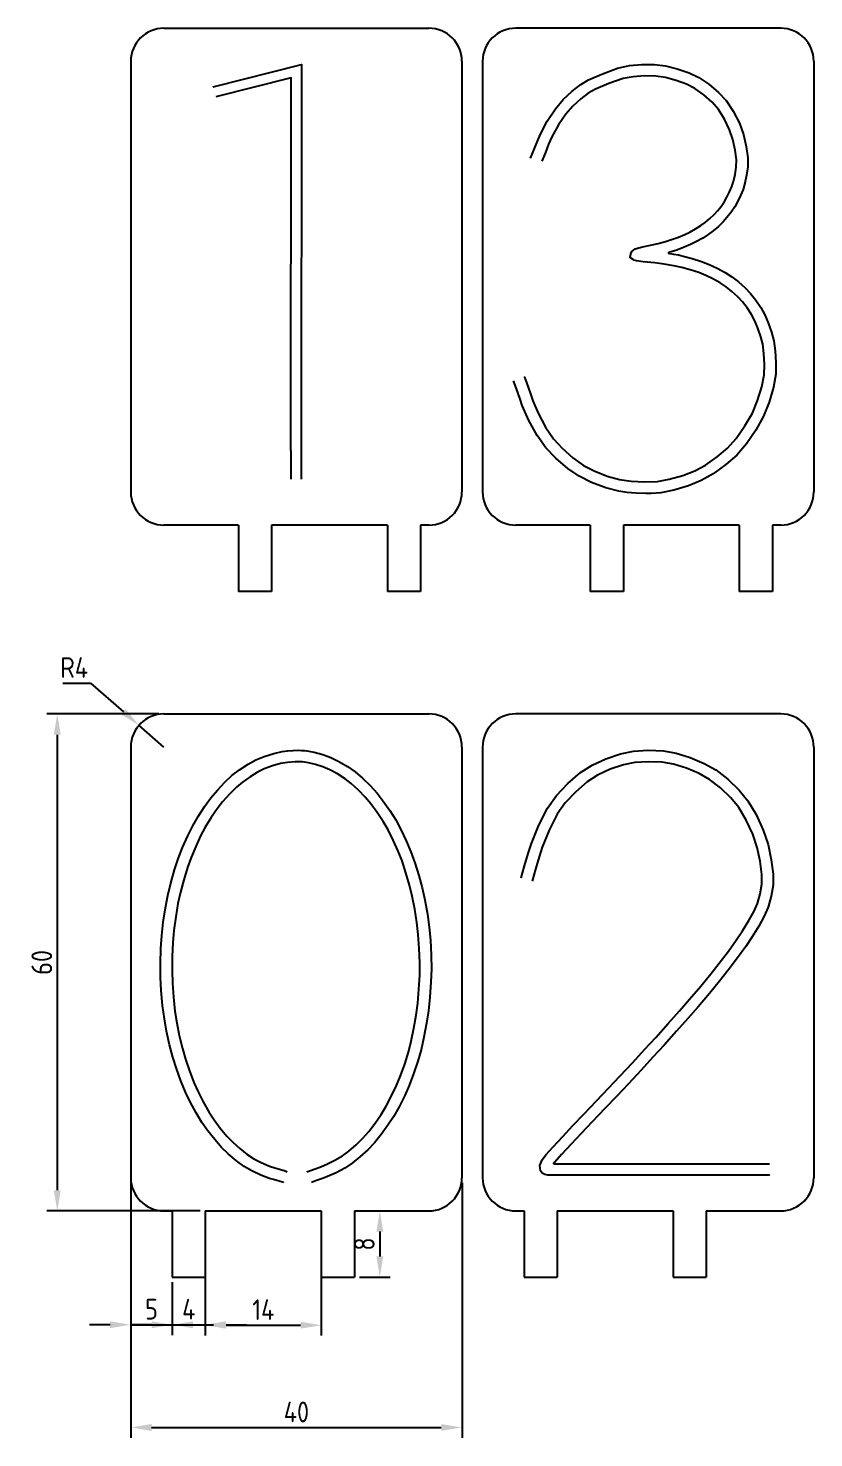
# Model space of a CAD drawing. Header units: millimetres. Extents: x 2133 to 4632, y 1065 to 2652.
# Drawn here: x 2294.4 to 2389.3, y 2165.1 to 2335.3 of the extents above; entities that cross this region are included whole.
import ezdxf

# ---------------------------------------------------------------- set-up
doc = ezdxf.new("R2010")
doc.units = ezdxf.units.MM
doc.layers.add('注释', color=4, linetype='Continuous', lineweight=25)
doc.styles.add('工程字', font='gbenor.shx', dxfattribs={"bigfont": 'gbcbig.shx'})
doc.dimstyles.new('机械标注', dxfattribs={"dimtxt": 2.5, "dimasz": 2.5, "dimexe": 1.25, "dimexo": 0.625, "dimtad": 1, "dimtoh": 1, "dimdsep": 46, "dimtxsty": '工程字', "dimcen": 2.5, "dimadec": 0, "dimazin": 0, "dimtfac": 1, "dimtmove": 0, "dimatfit": 3, "dimfxl": 1, "dimarcsym": 0})
doc.dimstyles.new('机械标注$0', dxfattribs={"dimtxt": 2.5, "dimasz": 2.5, "dimexe": 1.25, "dimexo": 0.625, "dimtad": 1, "dimdsep": 46, "dimtxsty": '工程字', "dimcen": 2.5, "dimadec": 0, "dimazin": 0, "dimtfac": 1, "dimtmove": 0, "dimatfit": 3, "dimfxl": 1, "dimarcsym": 0})

# ---------------------------------------------------------------- blocks, each defined once
blk = doc.blocks.new('*D3')
at = {"layer": 'Defpoints', "color": 0, "transparency": 16777216}
for p in [(2311.8, 2184.54), (2315.8, 2184.54), (2315.8, 2178.79)]:
    blk.add_point(p, dxfattribs=at)
at = {"layer": '注释', "color": 0, "lineweight": -2, "transparency": 16777216}
for p, q in [((2311.8, 2183.92), (2311.8, 2177.54)), ((2315.8, 2183.92), (2315.8, 2177.54)), ((2309.3, 2178.79), (2306.8, 2178.79)), ((2311.8, 2178.79), (2315.8, 2178.79)), ((2318.3, 2178.79), (2320.8, 2178.79))]:
    blk.add_line(p, q, dxfattribs=at)
at = {"layer": '注释', "color": 0, "transparency": 16777216}
for points in [[(2309.3, 2179.21), (2309.3, 2178.37), (2311.8, 2178.79)], [(2318.3, 2179.21), (2318.3, 2178.37), (2315.8, 2178.79)]]:
    blk.add_solid(points, dxfattribs=at)
at = {"layer": '注释', "color": 0, "transparency": 16777216, "insert": (2313.8, 2180.67), "char_height": 2.5, "attachment_point": 5, "style": '工程字'}
blk.add_mtext('4', dxfattribs=at)
blk = doc.blocks.new('*D4')
at = {"layer": 'Defpoints', "color": 0, "transparency": 16777216}
for p in [(2306.8, 2196.54), (2346.8, 2196.54), (2346.8, 2166.39)]:
    blk.add_point(p, dxfattribs=at)
at = {"layer": '注释', "color": 0, "lineweight": -2, "transparency": 16777216}
for p, q in [((2306.8, 2195.92), (2306.8, 2165.14)), ((2346.8, 2195.92), (2346.8, 2165.14)), ((2309.3, 2166.39), (2344.3, 2166.39))]:
    blk.add_line(p, q, dxfattribs=at)
at = {"layer": '注释', "color": 0, "transparency": 16777216}
for points in [[(2309.3, 2166.8), (2309.3, 2165.97), (2306.8, 2166.39)], [(2344.3, 2166.8), (2344.3, 2165.97), (2346.8, 2166.39)]]:
    blk.add_solid(points, dxfattribs=at)
at = {"layer": '注释', "color": 0, "transparency": 16777216, "insert": (2326.8, 2168.26), "char_height": 2.5, "attachment_point": 5, "style": '工程字'}
blk.add_mtext('40', dxfattribs=at)
blk = doc.blocks.new('*D5')
at = {"layer": 'Defpoints', "color": 0, "transparency": 16777216}
for p in [(2315.8, 2192.54), (2329.8, 2192.54), (2329.8, 2178.73)]:
    blk.add_point(p, dxfattribs=at)
at = {"layer": '注释', "color": 0, "lineweight": -2, "transparency": 16777216}
for p, q in [((2315.8, 2191.92), (2315.8, 2177.48)), ((2329.8, 2191.92), (2329.8, 2177.48)), ((2318.3, 2178.73), (2327.3, 2178.73))]:
    blk.add_line(p, q, dxfattribs=at)
at = {"layer": '注释', "color": 0, "transparency": 16777216}
for points in [[(2318.3, 2179.15), (2318.3, 2178.32), (2315.8, 2178.73)], [(2327.3, 2179.15), (2327.3, 2178.32), (2329.8, 2178.73)]]:
    blk.add_solid(points, dxfattribs=at)
at = {"layer": '注释', "color": 0, "transparency": 16777216, "insert": (2322.8, 2180.61), "char_height": 2.5, "attachment_point": 5, "style": '工程字'}
blk.add_mtext('14', dxfattribs=at)
blk = doc.blocks.new('*D6')
at = {"layer": 'Defpoints', "color": 0, "transparency": 16777216}
for p in [(2306.8, 2196.54), (2311.8, 2184.54), (2311.8, 2178.79)]:
    blk.add_point(p, dxfattribs=at)
at = {"layer": '注释', "color": 0, "lineweight": -2, "transparency": 16777216}
for p, q in [((2306.8, 2195.92), (2306.8, 2177.54)), ((2311.8, 2183.92), (2311.8, 2177.54)), ((2304.3, 2178.79), (2301.8, 2178.79)), ((2306.8, 2178.79), (2311.8, 2178.79)), ((2314.3, 2178.79), (2316.8, 2178.79))]:
    blk.add_line(p, q, dxfattribs=at)
at = {"layer": '注释', "color": 0, "transparency": 16777216}
for points in [[(2304.3, 2179.21), (2304.3, 2178.37), (2306.8, 2178.79)], [(2314.3, 2179.21), (2314.3, 2178.37), (2311.8, 2178.79)]]:
    blk.add_solid(points, dxfattribs=at)
at = {"layer": '注释', "color": 0, "transparency": 16777216, "insert": (2309.3, 2180.67), "char_height": 2.5, "attachment_point": 5, "style": '工程字'}
blk.add_mtext('5', dxfattribs=at)
blk = doc.blocks.new('*D7')
at = {"layer": 'Defpoints', "color": 0, "transparency": 16777216}
for p in [(2333.8, 2192.54), (2333.8, 2184.54), (2336.88, 2184.54)]:
    blk.add_point(p, dxfattribs=at)
at = {"layer": '注释', "color": 0, "lineweight": -2, "transparency": 16777216}
for p, q in [((2334.42, 2192.54), (2338.13, 2192.54)), ((2336.88, 2190.04), (2336.88, 2187.04)), ((2334.42, 2184.54), (2338.13, 2184.54))]:
    blk.add_line(p, q, dxfattribs=at)
at = {"layer": '注释', "color": 0, "transparency": 16777216}
for points in [[(2336.46, 2190.04), (2337.29, 2190.04), (2336.88, 2192.54)], [(2336.46, 2187.04), (2337.29, 2187.04), (2336.88, 2184.54)]]:
    blk.add_solid(points, dxfattribs=at)
at = {"layer": '注释', "color": 0, "transparency": 16777216, "insert": (2335, 2188.54), "char_height": 2.5, "attachment_point": 5, "rotation": 90, "style": '工程字'}
blk.add_mtext('8', dxfattribs=at)
blk = doc.blocks.new('*D8')
at = {"layer": 'Defpoints', "color": 0, "transparency": 16777216}
for p in [(2310.8, 2252.54), (2297.92, 2192.54), (2315.8, 2192.54)]:
    blk.add_point(p, dxfattribs=at)
at = {"layer": '注释', "color": 0, "lineweight": -2, "transparency": 16777216}
for p, q in [((2310.17, 2252.54), (2296.67, 2252.54)), ((2297.92, 2250.04), (2297.92, 2195.04)), ((2315.17, 2192.54), (2296.67, 2192.54))]:
    blk.add_line(p, q, dxfattribs=at)
at = {"layer": '注释', "color": 0, "transparency": 16777216}
for points in [[(2297.5, 2250.04), (2298.34, 2250.04), (2297.92, 2252.54)], [(2297.5, 2195.04), (2298.34, 2195.04), (2297.92, 2192.54)]]:
    blk.add_solid(points, dxfattribs=at)
at = {"layer": '注释', "color": 0, "transparency": 16777216, "insert": (2296.05, 2222.54), "char_height": 2.5, "attachment_point": 5, "rotation": 90, "style": '工程字'}
blk.add_mtext('60', dxfattribs=at)
blk = doc.blocks.new('*D9')
at = {"layer": 'Defpoints', "color": 0, "transparency": 16777216}
for p in [(2307.78, 2251.17), (2310.8, 2248.54)]:
    blk.add_point(p, dxfattribs=at)
at = {"layer": '注释', "color": 0, "lineweight": -2, "transparency": 16777216}
for p, q in [((2298.6, 2256.28), (2301.93, 2256.28)), ((2301.93, 2256.28), (2305.9, 2252.82)), ((2310.8, 2248.54), (2307.78, 2251.17))]:
    blk.add_line(p, q, dxfattribs=at)
at = {"layer": '注释', "color": 0, "transparency": 16777216}
blk.add_solid([(2306.17, 2253.13), (2305.63, 2252.5), (2307.78, 2251.17)], dxfattribs=at)
at = {"layer": '注释', "color": 0, "transparency": 16777216, "insert": (2299.96, 2258.15), "char_height": 2.5, "attachment_point": 5, "style": '工程字'}
blk.add_mtext('R4', dxfattribs=at)

msp = doc.modelspace()

# ---------------------------------------------------------------- linework, layer by layer
at = {"color": 7, "linetype": 'Continuous', "lineweight": 25}
for p, q in [((2310.796, 2335.35), (2342.796, 2335.35)), ((2385.289, 2335.35), (2353.289, 2335.35)), ((2306.796, 2331.35), (2306.796, 2279.35)), ((2346.796, 2331.35), (2346.796, 2279.35)), ((2349.289, 2331.35), (2349.289, 2279.35)), ((2389.289, 2331.35), (2389.289, 2279.35)), ((2319.796, 2275.35), (2310.796, 2275.35)), ((2319.796, 2275.35), (2319.796, 2267.35)), ((2337.796, 2275.35), (2323.796, 2275.35)), ((2323.796, 2275.35), (2323.796, 2267.35)), ((2337.796, 2275.35), (2337.796, 2267.35)), ((2342.796, 2275.35), (2341.796, 2275.35)), ((2341.796, 2275.35), (2341.796, 2267.35)), ((2362.289, 2275.35), (2353.289, 2275.35)), ((2362.289, 2275.35), (2362.289, 2267.35)), ((2380.289, 2275.35), (2366.289, 2275.35)), ((2366.289, 2275.35), (2366.289, 2267.35)), ((2380.289, 2275.35), (2380.289, 2267.35)), ((2385.289, 2275.35), (2384.289, 2275.35)), ((2384.289, 2275.35), (2384.289, 2267.35)), ((2323.796, 2267.35), (2319.796, 2267.35)), ((2341.796, 2267.35), (2337.796, 2267.35)), ((2366.289, 2267.35), (2362.289, 2267.35)), ((2384.289, 2267.35), (2380.289, 2267.35)), ((2310.796, 2252.544), (2342.796, 2252.544)), ((2385.289, 2252.544), (2353.289, 2252.544)), ((2306.796, 2248.544), (2306.796, 2196.544)), ((2346.796, 2248.544), (2346.796, 2196.544)), ((2349.289, 2248.544), (2349.289, 2196.544)), ((2389.289, 2248.544), (2389.289, 2196.544)), ((2310.796, 2192.544), (2311.796, 2192.544)), ((2311.796, 2192.544), (2311.796, 2184.544)), ((2315.796, 2192.544), (2315.796, 2184.544)), ((2315.796, 2192.544), (2329.796, 2192.544)), ((2329.796, 2192.544), (2329.796, 2184.544)), ((2333.796, 2192.544), (2342.796, 2192.544)), ((2333.796, 2192.544), (2333.796, 2184.544)), ((2353.289, 2192.544), (2354.289, 2192.544)), ((2354.289, 2192.544), (2354.289, 2184.544)), ((2358.289, 2192.544), (2358.289, 2184.544)), ((2358.289, 2192.544), (2372.289, 2192.544)), ((2372.289, 2192.544), (2372.289, 2184.544)), ((2376.289, 2192.544), (2385.289, 2192.544)), ((2376.289, 2192.544), (2376.289, 2184.544)), ((2311.796, 2184.544), (2315.796, 2184.544)), ((2329.796, 2184.544), (2333.796, 2184.544)), ((2354.289, 2184.544), (2358.289, 2184.544)), ((2372.289, 2184.544), (2376.289, 2184.544))]:
    msp.add_line(p, q, dxfattribs=at)
for p, q in [((2326.13, 2284.34), (2326.13, 2280.875)), ((2327.369, 2284.34), (2327.365, 2280.875))]:
    msp.add_line(p, q)
for points in [[(2316.751, 2328.279), (2316.751, 2328.279), (2327.417, 2330.959)], [(2327.417, 2330.959), (2327.417, 2330.959), (2327.369, 2284.34)], [(2363.671, 2329.807), (2363.671, 2329.807), (2365.569, 2330.506)], [(2365.569, 2330.506), (2365.569, 2330.506), (2367.023, 2330.844)], [(2367.023, 2330.844), (2367.023, 2330.844), (2368.517, 2330.963)], [(2368.517, 2330.963), (2368.517, 2330.963), (2370.061, 2330.956)], [(2370.061, 2330.956), (2370.061, 2330.956), (2371.378, 2330.809)], [(2371.378, 2330.809), (2371.378, 2330.809), (2372.801, 2330.459)], [(2372.801, 2330.459), (2372.801, 2330.459), (2374.229, 2329.965)], [(2326.176, 2329.37), (2326.176, 2329.37), (2317.053, 2327.077)], [(2326.13, 2284.34), (2326.13, 2284.34), (2326.176, 2329.37)], [(2360.09, 2327.728), (2360.09, 2327.728), (2361.136, 2328.562)], [(2361.136, 2328.562), (2361.136, 2328.562), (2362.057, 2329.103)], [(2362.057, 2329.103), (2362.057, 2329.103), (2363.671, 2329.807)], [(2364.547, 2328.655), (2364.547, 2328.655), (2362.93, 2327.974)], [(2366.245, 2329.258), (2366.245, 2329.258), (2364.547, 2328.655)], [(2367.469, 2329.495), (2367.469, 2329.495), (2366.245, 2329.258)], [(2368.852, 2329.58), (2368.852, 2329.58), (2367.469, 2329.495)], [(2370.22, 2329.552), (2370.22, 2329.552), (2368.852, 2329.58)], [(2371.37, 2329.389), (2371.37, 2329.389), (2370.22, 2329.552)], [(2372.669, 2329.041), (2372.669, 2329.041), (2371.37, 2329.389)], [(2373.922, 2328.584), (2373.922, 2328.584), (2372.669, 2329.041)], [(2374.928, 2328.062), (2374.928, 2328.062), (2373.922, 2328.584)], [(2374.229, 2329.965), (2374.229, 2329.965), (2375.415, 2329.396)], [(2375.415, 2329.396), (2375.415, 2329.396), (2376.625, 2328.58)], [(2376.625, 2328.58), (2376.625, 2328.58), (2377.793, 2327.601)], [(2359.029, 2326.722), (2359.029, 2326.722), (2360.09, 2327.728)], [(2361.157, 2326.809), (2361.157, 2326.809), (2360.2, 2325.926)], [(2362.049, 2327.502), (2362.049, 2327.502), (2361.157, 2326.809)], [(2362.93, 2327.974), (2362.93, 2327.974), (2362.049, 2327.502)], [(2376.006, 2327.296), (2376.006, 2327.296), (2374.928, 2328.062)], [(2377.009, 2326.423), (2377.009, 2326.423), (2376.006, 2327.296)], [(2377.793, 2327.601), (2377.793, 2327.601), (2378.708, 2326.614)], [(2357.101, 2324.111), (2357.101, 2324.111), (2358.079, 2325.599)], [(2358.079, 2325.599), (2358.079, 2325.599), (2359.029, 2326.722)], [(2360.2, 2325.926), (2360.2, 2325.926), (2359.352, 2324.976)], [(2377.763, 2325.55), (2377.763, 2325.55), (2377.009, 2326.423)], [(2378.497, 2324.372), (2378.497, 2324.372), (2377.763, 2325.55)], [(2378.708, 2326.614), (2378.708, 2326.614), (2379.55, 2325.343)], [(2379.55, 2325.343), (2379.55, 2325.343), (2380.294, 2323.891)], [(2356.261, 2322.534), (2356.261, 2322.534), (2357.101, 2324.111)], [(2358.465, 2323.675), (2358.465, 2323.675), (2357.661, 2322.233)], [(2359.352, 2324.976), (2359.352, 2324.976), (2358.465, 2323.675)], [(2379.126, 2323.083), (2379.126, 2323.083), (2378.497, 2324.372)], [(2380.294, 2323.891), (2380.294, 2323.891), (2380.798, 2322.515)], [(2355.478, 2320.631), (2355.478, 2320.631), (2355.913, 2321.715)], [(2355.913, 2321.715), (2355.913, 2321.715), (2356.261, 2322.534)], [(2357.661, 2322.233), (2357.661, 2322.233), (2357.261, 2321.331)], [(2379.523, 2321.896), (2379.523, 2321.896), (2379.126, 2323.083)], [(2379.797, 2320.616), (2379.797, 2320.616), (2379.523, 2321.896)], [(2380.798, 2322.515), (2380.798, 2322.515), (2381.131, 2321.073)], [(2355.091, 2319.667), (2355.091, 2319.667), (2355.478, 2320.631)], [(2356.866, 2320.35), (2356.866, 2320.35), (2356.436, 2319.278)], [(2357.261, 2321.331), (2357.261, 2321.331), (2356.866, 2320.35)], [(2379.934, 2319.446), (2379.934, 2319.446), (2379.797, 2320.616)], [(2381.131, 2321.073), (2381.131, 2321.073), (2381.313, 2319.688)], [(2379.771, 2317.678), (2379.771, 2317.678), (2379.9, 2318.576)], [(2379.9, 2318.576), (2379.9, 2318.576), (2379.934, 2319.446)], [(2381.305, 2318.617), (2381.305, 2318.617), (2381.172, 2317.604)], [(2381.313, 2319.688), (2381.313, 2319.688), (2381.305, 2318.617)], [(2379.396, 2316.244), (2379.396, 2316.244), (2379.596, 2316.856)], [(2379.596, 2316.856), (2379.596, 2316.856), (2379.771, 2317.678)], [(2380.976, 2316.634), (2380.976, 2316.634), (2380.751, 2315.886)], [(2381.172, 2317.604), (2381.172, 2317.604), (2380.976, 2316.634)], [(2378.486, 2314.407), (2378.486, 2314.407), (2378.792, 2314.928)], [(2378.792, 2314.928), (2378.792, 2314.928), (2379.112, 2315.578)], [(2379.112, 2315.578), (2379.112, 2315.578), (2379.396, 2316.244)], [(2380.446, 2315.146), (2380.446, 2315.146), (2380.086, 2314.396)], [(2380.751, 2315.886), (2380.751, 2315.886), (2380.446, 2315.146)], [(2377.238, 2312.84), (2377.238, 2312.84), (2377.646, 2313.283)], [(2377.646, 2313.283), (2377.646, 2313.283), (2378.084, 2313.838)], [(2378.084, 2313.838), (2378.084, 2313.838), (2378.486, 2314.407)], [(2379.735, 2313.774), (2379.735, 2313.774), (2379.298, 2313.135)], [(2380.086, 2314.396), (2380.086, 2314.396), (2379.735, 2313.774)], [(2375.004, 2311.123), (2375.004, 2311.123), (2375.645, 2311.521)], [(2375.645, 2311.521), (2375.645, 2311.521), (2376.158, 2311.891)], [(2376.158, 2311.891), (2376.158, 2311.891), (2376.718, 2312.359)], [(2376.718, 2312.359), (2376.718, 2312.359), (2377.238, 2312.84)], [(2378.327, 2311.959), (2378.327, 2311.959), (2377.764, 2311.424)], [(2378.799, 2312.491), (2378.799, 2312.491), (2378.327, 2311.959)], [(2379.298, 2313.135), (2379.298, 2313.135), (2378.799, 2312.491)], [(2371.393, 2309.59), (2371.393, 2309.59), (2372.119, 2309.821)], [(2372.119, 2309.821), (2372.119, 2309.821), (2372.935, 2310.123)], [(2372.935, 2310.123), (2372.935, 2310.123), (2373.699, 2310.439)], [(2373.699, 2310.439), (2373.699, 2310.439), (2374.317, 2310.739)], [(2374.317, 2310.739), (2374.317, 2310.739), (2375.004, 2311.123)], [(2375.866, 2310.015), (2375.866, 2310.015), (2375.104, 2309.58)], [(2376.547, 2310.448), (2376.547, 2310.448), (2375.866, 2310.015)], [(2377.132, 2310.887), (2377.132, 2310.887), (2376.547, 2310.448)], [(2377.764, 2311.424), (2377.764, 2311.424), (2377.132, 2310.887)], [(2367.153, 2307.91), (2367.153, 2307.91), (2367.182, 2308.098)], [(2367.182, 2308.098), (2367.182, 2308.098), (2367.295, 2308.4)], [(2367.295, 2308.4), (2367.295, 2308.4), (2367.721, 2308.706)], [(2367.721, 2308.706), (2367.721, 2308.706), (2368.582, 2308.941)], [(2368.582, 2308.941), (2368.582, 2308.941), (2369.564, 2309.137)], [(2369.564, 2309.137), (2369.564, 2309.137), (2370.507, 2309.356)], [(2370.507, 2309.356), (2370.507, 2309.356), (2371.393, 2309.59)], [(2371.738, 2308.24), (2371.738, 2308.24), (2371.704, 2308.183)], [(2371.704, 2308.183), (2371.704, 2308.183), (2372.348, 2308.077)], [(2371.902, 2308.288), (2371.902, 2308.288), (2371.738, 2308.24)], [(2372.055, 2308.333), (2372.055, 2308.333), (2371.902, 2308.288)], [(2372.739, 2308.563), (2372.739, 2308.563), (2372.055, 2308.333)], [(2372.348, 2308.077), (2372.348, 2308.077), (2372.944, 2307.966)], [(2373.621, 2308.897), (2373.621, 2308.897), (2372.739, 2308.563)], [(2374.413, 2309.233), (2374.413, 2309.233), (2373.621, 2308.897)], [(2375.104, 2309.58), (2375.104, 2309.58), (2374.413, 2309.233)], [(2367.118, 2307.689), (2367.118, 2307.689), (2367.153, 2307.91)], [(2367.123, 2307.621), (2367.123, 2307.621), (2367.118, 2307.689)], [(2367.28, 2307.526), (2367.28, 2307.526), (2367.123, 2307.621)], [(2367.468, 2307.413), (2367.468, 2307.413), (2367.28, 2307.526)], [(2367.561, 2307.358), (2367.561, 2307.358), (2367.468, 2307.413)], [(2367.854, 2307.265), (2367.854, 2307.265), (2367.561, 2307.358)], [(2368.683, 2307.138), (2368.683, 2307.138), (2367.854, 2307.265)], [(2370.074, 2306.997), (2370.074, 2306.997), (2368.683, 2307.138)], [(2371.218, 2306.848), (2371.218, 2306.848), (2370.074, 2306.997)], [(2372.382, 2306.656), (2372.382, 2306.656), (2371.218, 2306.848)], [(2373.339, 2306.452), (2373.339, 2306.452), (2372.382, 2306.656)], [(2372.944, 2307.966), (2372.944, 2307.966), (2373.53, 2307.84)], [(2374.357, 2306.168), (2374.357, 2306.168), (2373.339, 2306.452)], [(2373.53, 2307.84), (2373.53, 2307.84), (2374.602, 2307.549)], [(2374.602, 2307.549), (2374.602, 2307.549), (2375.723, 2307.19)], [(2375.723, 2307.19), (2375.723, 2307.19), (2376.66, 2306.834)], [(2376.66, 2306.834), (2376.66, 2306.834), (2377.604, 2306.386)], [(2377.604, 2306.386), (2377.604, 2306.386), (2378.583, 2305.852)], [(2375.392, 2305.83), (2375.392, 2305.83), (2374.357, 2306.168)], [(2376.228, 2305.503), (2376.228, 2305.503), (2375.392, 2305.83)], [(2377.102, 2305.078), (2377.102, 2305.078), (2376.228, 2305.503)], [(2377.984, 2304.589), (2377.984, 2304.589), (2377.102, 2305.078)], [(2378.583, 2305.852), (2378.583, 2305.852), (2379.394, 2305.339)], [(2379.394, 2305.339), (2379.394, 2305.339), (2380.188, 2304.721)], [(2380.188, 2304.721), (2380.188, 2304.721), (2380.994, 2304.001)], [(2378.687, 2304.132), (2378.687, 2304.132), (2377.984, 2304.589)], [(2379.403, 2303.561), (2379.403, 2303.561), (2378.687, 2304.132)], [(2380.117, 2302.912), (2380.117, 2302.912), (2379.403, 2303.561)], [(2380.994, 2304.001), (2380.994, 2304.001), (2381.655, 2303.315)], [(2381.655, 2303.315), (2381.655, 2303.315), (2382.272, 2302.521)], [(2380.676, 2302.317), (2380.676, 2302.317), (2380.117, 2302.912)], [(2381.226, 2301.588), (2381.226, 2301.588), (2380.676, 2302.317)], [(2381.761, 2300.766), (2381.761, 2300.766), (2381.226, 2301.588)], [(2382.272, 2302.521), (2382.272, 2302.521), (2382.882, 2301.604)], [(2382.882, 2301.604), (2382.882, 2301.604), (2383.364, 2300.743)], [(2382.166, 2300.019), (2382.166, 2300.019), (2381.761, 2300.766)], [(2382.538, 2299.115), (2382.538, 2299.115), (2382.166, 2300.019)], [(2383.364, 2300.743), (2383.364, 2300.743), (2383.779, 2299.771)], [(2383.779, 2299.771), (2383.779, 2299.771), (2384.168, 2298.65)], [(2382.88, 2298.101), (2382.88, 2298.101), (2382.538, 2299.115)], [(2383.114, 2297.186), (2383.114, 2297.186), (2382.88, 2298.101)], [(2384.168, 2298.65), (2384.168, 2298.65), (2384.449, 2297.612)], [(2383.257, 2296.053), (2383.257, 2296.053), (2383.114, 2297.186)], [(2384.449, 2297.612), (2384.449, 2297.612), (2384.624, 2296.403)], [(2384.624, 2296.403), (2384.624, 2296.403), (2384.71, 2294.968)], [(2383.32, 2294.734), (2383.32, 2294.734), (2383.257, 2296.053)], [(2383.282, 2293.509), (2383.282, 2293.509), (2383.32, 2294.734)], [(2384.71, 2294.968), (2384.71, 2294.968), (2384.687, 2293.585)], [(2353.328, 2291.914), (2353.328, 2291.914), (2353.038, 2292.779)], [(2354.348, 2293.203), (2354.348, 2293.203), (2354.574, 2292.572)], [(2383, 2292.043), (2383, 2292.043), (2383.282, 2293.509)], [(2384.687, 2293.585), (2384.687, 2293.585), (2384.426, 2292.005)], [(2353.811, 2290.545), (2353.811, 2290.545), (2353.328, 2291.914)], [(2354.574, 2292.572), (2354.574, 2292.572), (2355.055, 2291.205)], [(2355.055, 2291.205), (2355.055, 2291.205), (2355.356, 2290.351)], [(2382.498, 2290.382), (2382.498, 2290.382), (2383, 2292.043)], [(2384.426, 2292.005), (2384.426, 2292.005), (2383.906, 2290.187)], [(2354.078, 2289.787), (2354.078, 2289.787), (2353.811, 2290.545)], [(2354.865, 2287.987), (2354.865, 2287.987), (2354.078, 2289.787)], [(2355.356, 2290.351), (2355.356, 2290.351), (2355.98, 2288.875)], [(2381.871, 2288.884), (2381.871, 2288.884), (2382.498, 2290.382)], [(2383.906, 2290.187), (2383.906, 2290.187), (2383.228, 2288.488)], [(2355.879, 2286.16), (2355.879, 2286.16), (2354.865, 2287.987)], [(2355.98, 2288.875), (2355.98, 2288.875), (2356.896, 2287.169)], [(2380.973, 2287.334), (2380.973, 2287.334), (2381.871, 2288.884)], [(2383.228, 2288.488), (2383.228, 2288.488), (2382.299, 2286.823)], [(2356.909, 2284.696), (2356.909, 2284.696), (2355.879, 2286.16)], [(2356.896, 2287.169), (2356.896, 2287.169), (2357.844, 2285.754)], [(2379.895, 2285.809), (2379.895, 2285.809), (2380.973, 2287.334)], [(2382.299, 2286.823), (2382.299, 2286.823), (2381.139, 2285.142)], [(2358.125, 2283.427), (2358.125, 2283.427), (2356.909, 2284.696)], [(2357.844, 2285.754), (2357.844, 2285.754), (2358.892, 2284.619)], [(2358.892, 2284.619), (2358.892, 2284.619), (2360.201, 2283.466)], [(2377.618, 2283.597), (2377.618, 2283.597), (2378.865, 2284.648)], [(2378.865, 2284.648), (2378.865, 2284.648), (2379.895, 2285.809)], [(2381.139, 2285.142), (2381.139, 2285.142), (2379.994, 2283.802)], [(2359.574, 2282.187), (2359.574, 2282.187), (2358.125, 2283.427)], [(2360.201, 2283.466), (2360.201, 2283.466), (2361.474, 2282.547)], [(2361.474, 2282.547), (2361.474, 2282.547), (2362.772, 2281.881)], [(2374.915, 2281.896), (2374.915, 2281.896), (2376.199, 2282.605)], [(2376.199, 2282.605), (2376.199, 2282.605), (2377.618, 2283.597)], [(2378.681, 2282.658), (2378.681, 2282.658), (2377.137, 2281.552)], [(2379.994, 2283.802), (2379.994, 2283.802), (2378.681, 2282.658)], [(2360.95, 2281.238), (2360.95, 2281.238), (2359.574, 2282.187)], [(2362.443, 2280.505), (2362.443, 2280.505), (2360.95, 2281.238)], [(2362.772, 2281.881), (2362.772, 2281.881), (2364.332, 2281.267)], [(2364.332, 2281.267), (2364.332, 2281.267), (2365.803, 2280.839)], [(2370.422, 2280.623), (2370.422, 2280.623), (2371.839, 2280.878)], [(2371.839, 2280.878), (2371.839, 2280.878), (2373.455, 2281.339)], [(2373.455, 2281.339), (2373.455, 2281.339), (2374.915, 2281.896)], [(2377.137, 2281.552), (2377.137, 2281.552), (2375.691, 2280.721)], [(2364.159, 2279.856), (2364.159, 2279.856), (2362.443, 2280.505)], [(2365.726, 2279.432), (2365.726, 2279.432), (2364.159, 2279.856)], [(2366.708, 2279.287), (2366.708, 2279.287), (2365.726, 2279.432)], [(2365.803, 2280.839), (2365.803, 2280.839), (2367.224, 2280.635)], [(2367.825, 2279.197), (2367.825, 2279.197), (2366.708, 2279.287)], [(2367.224, 2280.635), (2367.224, 2280.635), (2368.887, 2280.56)], [(2368.982, 2279.167), (2368.982, 2279.167), (2367.825, 2279.197)], [(2368.887, 2280.56), (2368.887, 2280.56), (2370.422, 2280.623)], [(2369.631, 2279.178), (2369.631, 2279.178), (2368.982, 2279.167)], [(2370.241, 2279.21), (2370.241, 2279.21), (2369.631, 2279.178)], [(2370.793, 2279.264), (2370.793, 2279.264), (2370.241, 2279.21)], [(2372.383, 2279.578), (2372.383, 2279.578), (2370.793, 2279.264)], [(2374.144, 2280.102), (2374.144, 2280.102), (2372.383, 2279.578)], [(2375.691, 2280.721), (2375.691, 2280.721), (2374.144, 2280.102)], [(2320.963, 2246.475), (2320.963, 2246.475), (2321.912, 2247.004)], [(2321.912, 2247.004), (2321.912, 2247.004), (2322.919, 2247.421)], [(2322.919, 2247.421), (2322.919, 2247.421), (2324.054, 2247.78)], [(2324.054, 2247.78), (2324.054, 2247.78), (2325.088, 2248.011)], [(2325.088, 2248.011), (2325.088, 2248.011), (2325.713, 2248.089)], [(2325.713, 2248.089), (2325.713, 2248.089), (2326.389, 2248.137)], [(2326.389, 2248.137), (2326.389, 2248.137), (2327.061, 2248.153)], [(2327.061, 2248.153), (2327.061, 2248.153), (2327.43, 2248.148)], [(2327.43, 2248.148), (2327.43, 2248.148), (2327.769, 2248.13)], [(2327.769, 2248.13), (2327.769, 2248.13), (2328.069, 2248.101)], [(2328.069, 2248.101), (2328.069, 2248.101), (2328.946, 2247.93)], [(2328.946, 2247.93), (2328.946, 2247.93), (2329.974, 2247.638)], [(2329.974, 2247.638), (2329.974, 2247.638), (2330.947, 2247.283)], [(2330.947, 2247.283), (2330.947, 2247.283), (2331.914, 2246.81)], [(2331.914, 2246.81), (2331.914, 2246.81), (2332.975, 2246.186)], [(2362.502, 2246.373), (2362.502, 2246.373), (2364.184, 2247.143)], [(2364.184, 2247.143), (2364.184, 2247.143), (2365.949, 2247.746)], [(2365.949, 2247.746), (2365.949, 2247.746), (2367.506, 2248.055)], [(2367.506, 2248.055), (2367.506, 2248.055), (2369.289, 2248.153)], [(2369.289, 2248.153), (2369.289, 2248.153), (2371.115, 2248.079)], [(2371.115, 2248.079), (2371.115, 2248.079), (2372.668, 2247.823)], [(2372.668, 2247.823), (2372.668, 2247.823), (2374.367, 2247.292)], [(2374.367, 2247.292), (2374.367, 2247.292), (2376.066, 2246.578)], [(2319.013, 2245.092), (2319.013, 2245.092), (2319.924, 2245.789)], [(2319.924, 2245.789), (2319.924, 2245.789), (2320.963, 2246.475)], [(2322.118, 2245.533), (2322.118, 2245.533), (2321.198, 2244.967)], [(2322.926, 2245.926), (2322.926, 2245.926), (2322.118, 2245.533)], [(2323.896, 2246.276), (2323.896, 2246.276), (2322.926, 2245.926)], [(2324.88, 2246.547), (2324.88, 2246.547), (2323.896, 2246.276)], [(2325.726, 2246.685), (2325.726, 2246.685), (2324.88, 2246.547)], [(2326.66, 2246.749), (2326.66, 2246.749), (2325.726, 2246.685)], [(2327.539, 2246.744), (2327.539, 2246.744), (2326.66, 2246.749)], [(2328.241, 2246.656), (2328.241, 2246.656), (2327.539, 2246.744)], [(2329.102, 2246.442), (2329.102, 2246.442), (2328.241, 2246.656)], [(2330.008, 2246.149), (2330.008, 2246.149), (2329.102, 2246.442)], [(2330.817, 2245.806), (2330.817, 2245.806), (2330.008, 2246.149)], [(2331.751, 2245.297), (2331.751, 2245.297), (2330.817, 2245.806)], [(2332.671, 2244.712), (2332.671, 2244.712), (2331.751, 2245.297)], [(2332.975, 2246.186), (2332.975, 2246.186), (2333.907, 2245.542)], [(2333.907, 2245.542), (2333.907, 2245.542), (2334.771, 2244.806)], [(2359.597, 2244.159), (2359.597, 2244.159), (2361.105, 2245.469)], [(2361.105, 2245.469), (2361.105, 2245.469), (2362.502, 2246.373)], [(2363.166, 2245.169), (2363.166, 2245.169), (2361.913, 2244.357)], [(2364.69, 2245.865), (2364.69, 2245.865), (2363.166, 2245.169)], [(2366.29, 2246.414), (2366.29, 2246.414), (2364.69, 2245.865)], [(2367.683, 2246.691), (2367.683, 2246.691), (2366.29, 2246.414)], [(2369.302, 2246.779), (2369.302, 2246.779), (2367.683, 2246.691)], [(2370.963, 2246.713), (2370.963, 2246.713), (2369.302, 2246.779)], [(2372.357, 2246.483), (2372.357, 2246.483), (2370.963, 2246.713)], [(2373.901, 2245.998), (2373.901, 2245.998), (2372.357, 2246.483)], [(2375.449, 2245.349), (2375.449, 2245.349), (2373.901, 2245.998)], [(2376.699, 2244.639), (2376.699, 2244.639), (2375.449, 2245.349)], [(2376.066, 2246.578), (2376.066, 2246.578), (2377.455, 2245.787)], [(2377.455, 2245.787), (2377.455, 2245.787), (2378.89, 2244.667)], [(2317.252, 2243.339), (2317.252, 2243.339), (2318.17, 2244.306)], [(2318.17, 2244.306), (2318.17, 2244.306), (2319.013, 2245.092)], [(2319.548, 2243.695), (2319.548, 2243.695), (2318.711, 2242.858)], [(2320.293, 2244.326), (2320.293, 2244.326), (2319.548, 2243.695)], [(2321.198, 2244.967), (2321.198, 2244.967), (2320.293, 2244.326)], [(2333.43, 2244.128), (2333.43, 2244.128), (2332.671, 2244.712)], [(2334.285, 2243.343), (2334.285, 2243.343), (2333.43, 2244.128)], [(2334.771, 2244.806), (2334.771, 2244.806), (2335.715, 2243.892)], [(2335.715, 2243.892), (2335.715, 2243.892), (2336.538, 2242.996)], [(2358.209, 2242.681), (2358.209, 2242.681), (2359.597, 2244.159)], [(2361.913, 2244.357), (2361.913, 2244.357), (2360.54, 2243.159)], [(2377.999, 2243.62), (2377.999, 2243.62), (2376.699, 2244.639)], [(2379.259, 2242.419), (2379.259, 2242.419), (2377.999, 2243.62)], [(2378.89, 2244.667), (2378.89, 2244.667), (2380.272, 2243.349)], [(2315.729, 2241.39), (2315.729, 2241.39), (2316.453, 2242.397)], [(2316.453, 2242.397), (2316.453, 2242.397), (2317.252, 2243.339)], [(2317.893, 2241.949), (2317.893, 2241.949), (2317.23, 2241.1)], [(2318.711, 2242.858), (2318.711, 2242.858), (2317.893, 2241.949)], [(2335.123, 2242.485), (2335.123, 2242.485), (2334.285, 2243.343)], [(2335.804, 2241.678), (2335.804, 2241.678), (2335.123, 2242.485)], [(2336.538, 2242.996), (2336.538, 2242.996), (2337.287, 2242.031)], [(2337.287, 2242.031), (2337.287, 2242.031), (2338.096, 2240.867)], [(2357.136, 2241.161), (2357.136, 2241.161), (2358.209, 2242.681)], [(2359.273, 2241.811), (2359.273, 2241.811), (2358.299, 2240.426)], [(2360.54, 2243.159), (2360.54, 2243.159), (2359.273, 2241.811)], [(2380.218, 2241.255), (2380.218, 2241.255), (2379.259, 2242.419)], [(2380.272, 2243.349), (2380.272, 2243.349), (2381.335, 2242.056)], [(2381.335, 2242.056), (2381.335, 2242.056), (2382.322, 2240.391)], [(2314.277, 2239.023), (2314.277, 2239.023), (2314.949, 2240.18)], [(2314.949, 2240.18), (2314.949, 2240.18), (2315.729, 2241.39)], [(2316.502, 2240.023), (2316.502, 2240.023), (2315.796, 2238.874)], [(2317.23, 2241.1), (2317.23, 2241.1), (2316.502, 2240.023)], [(2336.556, 2240.647), (2336.556, 2240.647), (2335.804, 2241.678)], [(2337.286, 2239.544), (2337.286, 2239.544), (2336.556, 2240.647)], [(2338.096, 2240.867), (2338.096, 2240.867), (2338.795, 2239.75)], [(2356.079, 2239.127), (2356.079, 2239.127), (2357.136, 2241.161)], [(2358.299, 2240.426), (2358.299, 2240.426), (2357.318, 2238.53)], [(2381.114, 2239.735), (2381.114, 2239.735), (2380.218, 2241.255)], [(2382.322, 2240.391), (2382.322, 2240.391), (2383.192, 2238.512)], [(2313.685, 2237.828), (2313.685, 2237.828), (2314.277, 2239.023)], [(2315.796, 2238.874), (2315.796, 2238.874), (2315.235, 2237.83)], [(2337.87, 2238.536), (2337.87, 2238.536), (2337.286, 2239.544)], [(2338.493, 2237.294), (2338.493, 2237.294), (2337.87, 2238.536)], [(2338.795, 2239.75), (2338.795, 2239.75), (2339.414, 2238.591)], [(2339.414, 2238.591), (2339.414, 2238.591), (2340.072, 2237.212)], [(2355.177, 2236.92), (2355.177, 2236.92), (2356.079, 2239.127)], [(2357.318, 2238.53), (2357.318, 2238.53), (2356.476, 2236.471)], [(2381.912, 2238.01), (2381.912, 2238.01), (2381.114, 2239.735)], [(2383.192, 2238.512), (2383.192, 2238.512), (2383.77, 2236.766)], [(2313.059, 2236.41), (2313.059, 2236.41), (2313.685, 2237.828)], [(2315.235, 2237.83), (2315.235, 2237.83), (2314.64, 2236.549)], [(2339.088, 2235.982), (2339.088, 2235.982), (2338.493, 2237.294)], [(2340.072, 2237.212), (2340.072, 2237.212), (2340.631, 2235.905)], [(2354.788, 2235.678), (2354.788, 2235.678), (2355.177, 2236.92)], [(2382.436, 2236.429), (2382.436, 2236.429), (2381.912, 2238.01)], [(2383.77, 2236.766), (2383.77, 2236.766), (2384.156, 2234.945)], [(2312.086, 2233.715), (2312.086, 2233.715), (2312.53, 2235.069)], [(2312.53, 2235.069), (2312.53, 2235.069), (2313.059, 2236.41)], [(2314.074, 2235.199), (2314.074, 2235.199), (2313.635, 2233.984)], [(2314.64, 2236.549), (2314.64, 2236.549), (2314.074, 2235.199)], [(2339.553, 2234.799), (2339.553, 2234.799), (2339.088, 2235.982)], [(2340.631, 2235.905), (2340.631, 2235.905), (2341.107, 2234.581)], [(2354.364, 2234.191), (2354.364, 2234.191), (2354.788, 2235.678)], [(2356.111, 2235.3), (2356.111, 2235.3), (2355.686, 2233.813)], [(2356.476, 2236.471), (2356.476, 2236.471), (2356.111, 2235.3)], [(2382.791, 2234.762), (2382.791, 2234.762), (2382.436, 2236.429)], [(2384.156, 2234.945), (2384.156, 2234.945), (2384.372, 2233.212)], [(2311.633, 2232.122), (2311.633, 2232.122), (2312.086, 2233.715)], [(2313.635, 2233.984), (2313.635, 2233.984), (2313.194, 2232.529)], [(2340.027, 2233.377), (2340.027, 2233.377), (2339.553, 2234.799)], [(2340.466, 2231.885), (2340.466, 2231.885), (2340.027, 2233.377)], [(2341.107, 2234.581), (2341.107, 2234.581), (2341.596, 2233.021)], [(2353.95, 2232.741), (2353.95, 2232.741), (2354.364, 2234.191)], [(2355.686, 2233.813), (2355.686, 2233.813), (2355.272, 2232.363)], [(2382.996, 2233.173), (2382.996, 2233.173), (2382.791, 2234.762)], [(2384.372, 2233.212), (2384.372, 2233.212), (2384.367, 2231.875)], [(2311.265, 2230.626), (2311.265, 2230.626), (2311.633, 2232.122)], [(2313.194, 2232.529), (2313.194, 2232.529), (2312.789, 2231.006)], [(2340.792, 2230.559), (2340.792, 2230.559), (2340.466, 2231.885)], [(2341.596, 2233.021), (2341.596, 2233.021), (2341.998, 2231.553)], [(2341.998, 2231.553), (2341.998, 2231.553), (2342.312, 2230.094)], [(2382.801, 2230.841), (2382.801, 2230.841), (2382.997, 2232)], [(2382.997, 2232), (2382.997, 2232), (2382.996, 2233.173)], [(2384.367, 2231.875), (2384.367, 2231.875), (2384.143, 2230.535)], [(2310.984, 2229.143), (2310.984, 2229.143), (2311.265, 2230.626)], [(2312.789, 2231.006), (2312.789, 2231.006), (2312.494, 2229.655)], [(2341.095, 2228.99), (2341.095, 2228.99), (2340.792, 2230.559)], [(2342.312, 2230.094), (2342.312, 2230.094), (2342.613, 2228.385)], [(2382.476, 2229.675), (2382.476, 2229.675), (2382.801, 2230.841)], [(2384.143, 2230.535), (2384.143, 2230.535), (2383.766, 2229.196)], [(2310.723, 2227.408), (2310.723, 2227.408), (2310.984, 2229.143)], [(2312.494, 2229.655), (2312.494, 2229.655), (2312.227, 2228.06)], [(2341.356, 2227.352), (2341.356, 2227.352), (2341.095, 2228.99)], [(2342.613, 2228.385), (2342.613, 2228.385), (2342.839, 2226.785)], [(2381.45, 2227.615), (2381.45, 2227.615), (2382.074, 2228.733)], [(2382.074, 2228.733), (2382.074, 2228.733), (2382.476, 2229.675)], [(2383.301, 2228.111), (2383.301, 2228.111), (2382.647, 2226.936)], [(2383.766, 2229.196), (2383.766, 2229.196), (2383.301, 2228.111)], [(2310.535, 2225.786), (2310.535, 2225.786), (2310.723, 2227.408)], [(2312.005, 2226.397), (2312.005, 2226.397), (2311.872, 2224.939)], [(2312.227, 2228.06), (2312.227, 2228.06), (2312.005, 2226.397)], [(2341.523, 2225.913), (2341.523, 2225.913), (2341.356, 2227.352)], [(2342.839, 2226.785), (2342.839, 2226.785), (2342.978, 2225.225)], [(2380.686, 2226.363), (2380.686, 2226.363), (2381.45, 2227.615)], [(2382.647, 2226.936), (2382.647, 2226.936), (2381.849, 2225.628)], [(2310.434, 2224.211), (2310.434, 2224.211), (2310.535, 2225.786)], [(2311.872, 2224.939), (2311.872, 2224.939), (2311.798, 2223.256)], [(2341.637, 2224.24), (2341.637, 2224.24), (2341.523, 2225.913)], [(2342.978, 2225.225), (2342.978, 2225.225), (2343.072, 2223.416)], [(2378.97, 2223.906), (2378.97, 2223.906), (2379.931, 2225.231)], [(2379.931, 2225.231), (2379.931, 2225.231), (2380.686, 2226.363)], [(2381.849, 2225.628), (2381.849, 2225.628), (2381.059, 2224.445)], [(2310.383, 2222.395), (2310.383, 2222.395), (2310.434, 2224.211)], [(2311.798, 2223.256), (2311.798, 2223.256), (2311.777, 2221.519)], [(2341.699, 2222.508), (2341.699, 2222.508), (2341.637, 2224.24)], [(2343.072, 2223.416), (2343.072, 2223.416), (2343.103, 2221.735)], [(2377.868, 2222.449), (2377.868, 2222.449), (2378.97, 2223.906)], [(2380.079, 2223.093), (2380.079, 2223.093), (2378.955, 2221.607)], [(2381.059, 2224.445), (2381.059, 2224.445), (2380.079, 2223.093)], [(2310.392, 2220.713), (2310.392, 2220.713), (2310.383, 2222.395)], [(2311.777, 2221.519), (2311.777, 2221.519), (2311.821, 2220.026)], [(2341.691, 2221.01), (2341.691, 2221.01), (2341.699, 2222.508)], [(2343.103, 2221.735), (2343.103, 2221.735), (2343.053, 2220.143)], [(2376.839, 2221.147), (2376.839, 2221.147), (2377.868, 2222.449)], [(2378.955, 2221.607), (2378.955, 2221.607), (2377.907, 2220.283)], [(2310.481, 2219.131), (2310.481, 2219.131), (2310.392, 2220.713)], [(2311.821, 2220.026), (2311.821, 2220.026), (2311.948, 2218.357)], [(2341.604, 2219.327), (2341.604, 2219.327), (2341.691, 2221.01)], [(2343.053, 2220.143), (2343.053, 2220.143), (2342.931, 2218.341)], [(2374.28, 2218.089), (2374.28, 2218.089), (2375.629, 2219.685)], [(2375.629, 2219.685), (2375.629, 2219.685), (2376.839, 2221.147)], [(2377.907, 2220.283), (2377.907, 2220.283), (2376.687, 2218.805)], [(2310.645, 2217.345), (2310.645, 2217.345), (2310.481, 2219.131)], [(2311.948, 2218.357), (2311.948, 2218.357), (2312.132, 2216.667)], [(2341.46, 2217.62), (2341.46, 2217.62), (2341.604, 2219.327)], [(2342.931, 2218.341), (2342.931, 2218.341), (2342.764, 2216.702)], [(2373.061, 2216.683), (2373.061, 2216.683), (2374.28, 2218.089)], [(2376.687, 2218.805), (2376.687, 2218.805), (2375.324, 2217.194)], [(2310.851, 2215.724), (2310.851, 2215.724), (2310.645, 2217.345)], [(2312.132, 2216.667), (2312.132, 2216.667), (2312.347, 2215.254)], [(2341.001, 2214.611), (2341.001, 2214.611), (2341.279, 2216.187)], [(2341.279, 2216.187), (2341.279, 2216.187), (2341.46, 2217.62)], [(2342.764, 2216.702), (2342.764, 2216.702), (2342.531, 2215.2)], [(2371.694, 2215.148), (2371.694, 2215.148), (2373.061, 2216.683)], [(2375.324, 2217.194), (2375.324, 2217.194), (2374.093, 2215.775)], [(2311.118, 2214.244), (2311.118, 2214.244), (2310.851, 2215.724)], [(2312.347, 2215.254), (2312.347, 2215.254), (2312.66, 2213.704)], [(2340.665, 2213.021), (2340.665, 2213.021), (2341.001, 2214.611)], [(2342.531, 2215.2), (2342.531, 2215.2), (2342.204, 2213.511)], [(2370.19, 2213.48), (2370.19, 2213.48), (2371.694, 2215.148)], [(2374.093, 2215.775), (2374.093, 2215.775), (2372.72, 2214.231)], [(2311.484, 2212.583), (2311.484, 2212.583), (2311.118, 2214.244)], [(2312.66, 2213.704), (2312.66, 2213.704), (2313.032, 2212.143)], [(2340.325, 2211.701), (2340.325, 2211.701), (2340.665, 2213.021)], [(2342.204, 2213.511), (2342.204, 2213.511), (2341.852, 2211.983)], [(2368.856, 2212.022), (2368.856, 2212.022), (2370.19, 2213.48)], [(2372.72, 2214.231), (2372.72, 2214.231), (2371.208, 2212.555)], [(2311.871, 2211.083), (2311.871, 2211.083), (2311.484, 2212.583)], [(2312.299, 2209.736), (2312.299, 2209.736), (2311.871, 2211.083)], [(2313.032, 2212.143), (2313.032, 2212.143), (2313.401, 2210.85)], [(2339.878, 2210.272), (2339.878, 2210.272), (2340.325, 2211.701)], [(2341.852, 2211.983), (2341.852, 2211.983), (2341.455, 2210.607)], [(2367.417, 2210.472), (2367.417, 2210.472), (2368.856, 2212.022)], [(2369.866, 2211.089), (2369.866, 2211.089), (2368.423, 2209.535)], [(2371.208, 2212.555), (2371.208, 2212.555), (2369.866, 2211.089)], [(2312.846, 2208.236), (2312.846, 2208.236), (2312.299, 2209.736)], [(2313.401, 2210.85), (2313.401, 2210.85), (2313.881, 2209.454)], [(2313.881, 2209.454), (2313.881, 2209.454), (2314.42, 2208.056)], [(2339.371, 2208.838), (2339.371, 2208.838), (2339.878, 2210.272)], [(2341.455, 2210.607), (2341.455, 2210.607), (2340.943, 2209.072)], [(2365.851, 2208.798), (2365.851, 2208.798), (2367.417, 2210.472)], [(2368.423, 2209.535), (2368.423, 2209.535), (2366.853, 2207.856)], [(2313.397, 2206.887), (2313.397, 2206.887), (2312.846, 2208.236)], [(2314.42, 2208.056), (2314.42, 2208.056), (2314.924, 2206.916)], [(2338.295, 2206.412), (2338.295, 2206.412), (2338.891, 2207.661)], [(2338.891, 2207.661), (2338.891, 2207.661), (2339.371, 2208.838)], [(2340.423, 2207.69), (2340.423, 2207.69), (2339.879, 2206.469)], [(2340.943, 2209.072), (2340.943, 2209.072), (2340.423, 2207.69)], [(2364.482, 2207.345), (2364.482, 2207.345), (2365.851, 2208.798)], [(2366.853, 2207.856), (2366.853, 2207.856), (2365.48, 2206.399)], [(2313.969, 2205.7), (2313.969, 2205.7), (2313.397, 2206.887)], [(2314.924, 2206.916), (2314.924, 2206.916), (2315.548, 2205.705)], [(2337.639, 2205.169), (2337.639, 2205.169), (2338.295, 2206.412)], [(2339.879, 2206.469), (2339.879, 2206.469), (2339.201, 2205.12)], [(2363.054, 2205.838), (2363.054, 2205.838), (2364.482, 2207.345)], [(2365.48, 2206.399), (2365.48, 2206.399), (2364.052, 2204.892)], [(2314.678, 2204.393), (2314.678, 2204.393), (2313.969, 2205.7)], [(2315.376, 2203.229), (2315.376, 2203.229), (2314.678, 2204.393)], [(2315.548, 2205.705), (2315.548, 2205.705), (2316.235, 2204.498)], [(2316.235, 2204.498), (2316.235, 2204.498), (2316.852, 2203.539)], [(2337.04, 2204.168), (2337.04, 2204.168), (2337.639, 2205.169)], [(2339.201, 2205.12), (2339.201, 2205.12), (2338.531, 2203.916)], [(2361.517, 2204.221), (2361.517, 2204.221), (2363.054, 2205.838)], [(2364.052, 2204.892), (2364.052, 2204.892), (2362.514, 2203.273)], [(2316.077, 2202.229), (2316.077, 2202.229), (2315.376, 2203.229)], [(2316.852, 2203.539), (2316.852, 2203.539), (2317.597, 2202.547)], [(2317.597, 2202.547), (2317.597, 2202.547), (2318.405, 2201.573)], [(2335.533, 2202.106), (2335.533, 2202.106), (2336.318, 2203.13)], [(2336.318, 2203.13), (2336.318, 2203.13), (2337.04, 2204.168)], [(2337.855, 2202.878), (2337.855, 2202.878), (2337.03, 2201.749)], [(2338.531, 2203.916), (2338.531, 2203.916), (2337.855, 2202.878)], [(2358.966, 2201.526), (2358.966, 2201.526), (2360.196, 2202.832)], [(2360.196, 2202.832), (2360.196, 2202.832), (2361.517, 2204.221)], [(2362.514, 2203.273), (2362.514, 2203.273), (2361.193, 2201.884)], [(2316.93, 2201.149), (2316.93, 2201.149), (2316.077, 2202.229)], [(2317.761, 2200.202), (2317.761, 2200.202), (2316.93, 2201.149)], [(2318.405, 2201.573), (2318.405, 2201.573), (2319.118, 2200.819)], [(2334.015, 2200.512), (2334.015, 2200.512), (2334.836, 2201.308)], [(2334.836, 2201.308), (2334.836, 2201.308), (2335.533, 2202.106)], [(2337.03, 2201.749), (2337.03, 2201.749), (2336.225, 2200.755)], [(2357.791, 2200.262), (2357.791, 2200.262), (2358.966, 2201.526)], [(2361.193, 2201.884), (2361.193, 2201.884), (2359.972, 2200.589)], [(2318.575, 2199.42), (2318.575, 2199.42), (2317.761, 2200.202)], [(2319.556, 2198.602), (2319.556, 2198.602), (2318.575, 2199.42)], [(2319.118, 2200.819), (2319.118, 2200.819), (2319.957, 2200.074)], [(2319.957, 2200.074), (2319.957, 2200.074), (2320.862, 2199.364)], [(2320.862, 2199.364), (2320.862, 2199.364), (2321.651, 2198.84)], [(2331.455, 2198.646), (2331.455, 2198.646), (2332.352, 2199.174)], [(2332.352, 2199.174), (2332.352, 2199.174), (2333.127, 2199.746)], [(2333.127, 2199.746), (2333.127, 2199.746), (2334.015, 2200.512)], [(2335.432, 2199.926), (2335.432, 2199.926), (2334.476, 2199.052)], [(2336.225, 2200.755), (2336.225, 2200.755), (2335.432, 2199.926)], [(2356.483, 2198.713), (2356.483, 2198.713), (2356.936, 2199.322)], [(2356.936, 2199.322), (2356.936, 2199.322), (2357.791, 2200.262)], [(2358.808, 2199.336), (2358.808, 2199.336), (2357.991, 2198.439)], [(2359.972, 2200.589), (2359.972, 2200.589), (2358.808, 2199.336)], [(2320.504, 2197.907), (2320.504, 2197.907), (2319.556, 2198.602)], [(2321.421, 2197.372), (2321.421, 2197.372), (2320.504, 2197.907)], [(2321.651, 2198.84), (2321.651, 2198.84), (2322.561, 2198.367)], [(2322.561, 2198.367), (2322.561, 2198.367), (2323.538, 2197.948)], [(2323.538, 2197.948), (2323.538, 2197.948), (2324.196, 2197.724)], [(2324.196, 2197.724), (2324.196, 2197.724), (2324.744, 2197.566)], [(2324.744, 2197.566), (2324.744, 2197.566), (2325.444, 2197.363)], [(2328.372, 2197.379), (2328.372, 2197.379), (2329.192, 2197.671)], [(2329.192, 2197.671), (2329.192, 2197.671), (2329.834, 2197.899)], [(2329.834, 2197.899), (2329.834, 2197.899), (2330.491, 2198.166)], [(2330.491, 2198.166), (2330.491, 2198.166), (2331.455, 2198.646)], [(2332.651, 2197.716), (2332.651, 2197.716), (2331.587, 2197.138)], [(2333.549, 2198.304), (2333.549, 2198.304), (2332.651, 2197.716)], [(2334.476, 2199.052), (2334.476, 2199.052), (2333.549, 2198.304)], [(2356.204, 2198.035), (2356.204, 2198.035), (2356.483, 2198.713)], [(2356.271, 2197.382), (2356.271, 2197.382), (2356.204, 2198.035)], [(2357.868, 2198.294), (2357.868, 2198.294), (2357.838, 2198.23)], [(2357.838, 2198.23), (2357.838, 2198.23), (2365.058, 2198.23)], [(2357.926, 2198.364), (2357.926, 2198.364), (2357.868, 2198.294)], [(2357.991, 2198.439), (2357.991, 2198.439), (2357.926, 2198.364)], [(2365.058, 2198.23), (2365.058, 2198.23), (2377.527, 2198.23)], [(2377.527, 2198.23), (2377.527, 2198.23), (2383.925, 2198.23)], [(2322.507, 2196.858), (2322.507, 2196.858), (2321.421, 2197.372)], [(2323.557, 2196.458), (2323.557, 2196.458), (2322.507, 2196.858)], [(2324.017, 2196.321), (2324.017, 2196.321), (2323.557, 2196.458)], [(2324.723, 2196.117), (2324.723, 2196.117), (2324.017, 2196.321)], [(2325.255, 2195.962), (2325.255, 2195.962), (2324.723, 2196.117)], [(2325.444, 2197.363), (2325.444, 2197.363), (2325.664, 2197.269)], [(2328.114, 2197.256), (2328.114, 2197.256), (2328.372, 2197.379)], [(2329.23, 2196.201), (2329.23, 2196.201), (2328.606, 2195.979)], [(2330.057, 2196.495), (2330.057, 2196.495), (2329.23, 2196.201)], [(2330.555, 2196.676), (2330.555, 2196.676), (2330.057, 2196.495)], [(2331.587, 2197.138), (2331.587, 2197.138), (2330.555, 2196.676)], [(2356.483, 2197.096), (2356.483, 2197.096), (2356.271, 2197.382)], [(2356.789, 2196.916), (2356.789, 2196.916), (2356.483, 2197.096)], [(2357.161, 2196.855), (2357.161, 2196.855), (2356.789, 2196.916)], [(2364.289, 2196.855), (2364.289, 2196.855), (2357.161, 2196.855)], [(2377.08, 2196.855), (2377.08, 2196.855), (2364.289, 2196.855)], [(2383.925, 2196.855), (2383.925, 2196.855), (2377.08, 2196.855)]]:
    msp.add_lwpolyline(points)
for centre, start, end in [((2310.796, 2331.35), 90, 180), ((2342.796, 2331.35), 0, 90), ((2353.289, 2331.35), 90, 180), ((2385.289, 2331.35), 0, 90), ((2310.796, 2279.35), 180, 270), ((2342.796, 2279.35), 270, 0), ((2353.289, 2279.35), 180, 270), ((2385.289, 2279.35), 270, 0), ((2310.796, 2248.544), 90, 180), ((2342.796, 2248.544), 0, 90), ((2353.289, 2248.544), 90, 180), ((2385.289, 2248.544), 0, 90), ((2310.796, 2196.544), 180, 270), ((2342.796, 2196.544), 270, 0), ((2353.289, 2196.544), 180, 270), ((2385.289, 2196.544), 270, 0)]:
    msp.add_arc(centre, 4, start, end, dxfattribs=at)

# ---------------------------------------------------------------- dimensions: what is measured, and where the dimension line sits
at = {"layer": '注释'}
dim = msp.add_radius_dim(center=(2310.796, 2248.544), mpoint=(2307.783, 2251.174), dimstyle='机械标注', dxfattribs=at)
dim.commit()
dim.dimension.update_dxf_attribs({"geometry": '*D9', "text_midpoint": (2299.956, 2256.279), "dimtype": 164})
for base, p1, p2, picture, middle in [((2297.921, 2192.544), (2310.796, 2252.544), (2315.796, 2192.544), '*D8', (2296.046, 2222.544)), ((2336.878, 2184.544), (2333.796, 2192.544), (2333.796, 2184.544), '*D7', (2335.003, 2188.544))]:
    dim = msp.add_linear_dim(base=base, p1=p1, p2=p2, angle=90, dimstyle='机械标注$0', dxfattribs=at)
    dim.commit()
    dim.dimension.update_dxf_attribs({"geometry": picture, "text_midpoint": middle})
for base, p1, p2, picture, middle in [((2311.796, 2178.79), (2306.796, 2196.544), (2311.796, 2184.544), '*D6', (2309.296, 2180.665)), ((2346.796, 2166.388), (2306.796, 2196.544), (2346.796, 2196.544), '*D4', (2326.796, 2168.263)), ((2329.796, 2178.733), (2315.796, 2192.544), (2329.796, 2192.544), '*D5', (2322.796, 2180.608)), ((2315.796, 2178.79), (2311.796, 2184.544), (2315.796, 2184.544), '*D3', (2313.796, 2180.665))]:
    dim = msp.add_linear_dim(base=base, p1=p1, p2=p2, dimstyle='机械标注$0', dxfattribs=at)
    dim.commit()
    dim.dimension.update_dxf_attribs({"geometry": picture, "text_midpoint": middle})

doc.saveas('drawing.dxf')
